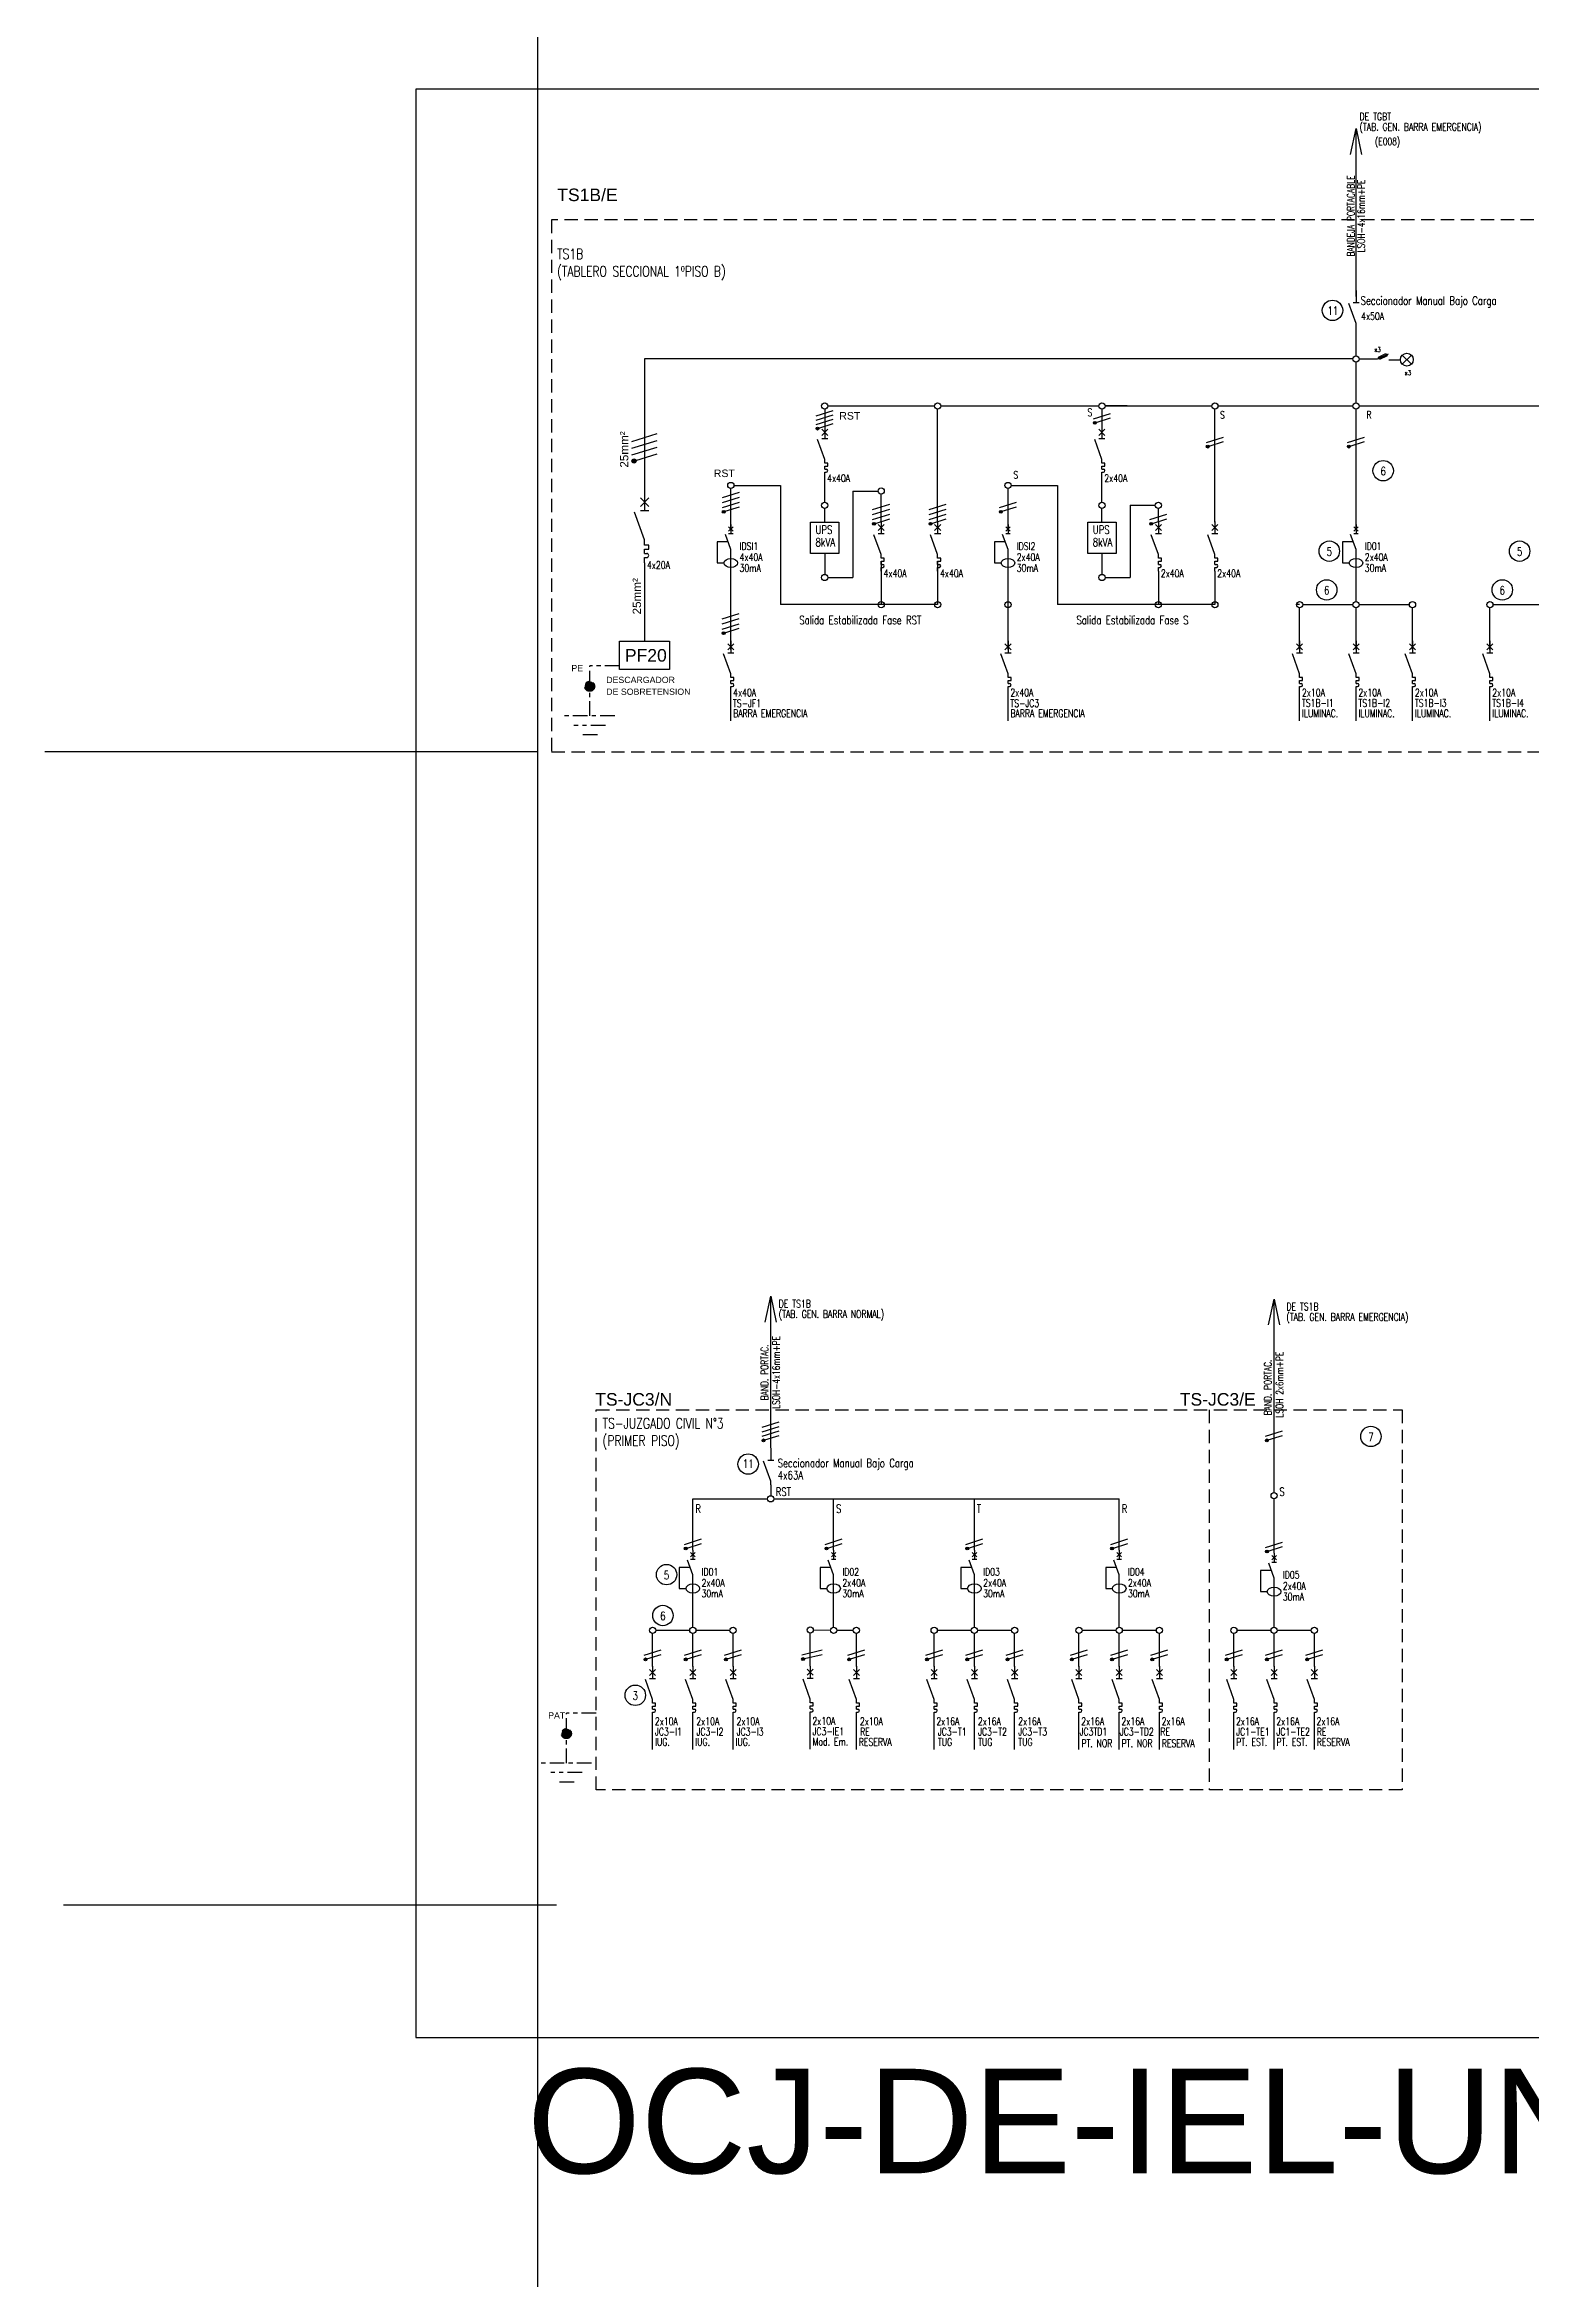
# Model space of a CAD drawing. Extents: x 3521 to 3783, y 1252 to 1654.
# Drawn here: x 3678.5 to 3714, y 1438.9 to 1492.3 of the extents above; entities that cross this region are included whole.
import ezdxf
from ezdxf.enums import TextEntityAlignment as Align

# ---------------------------------------------------------------- set-up
doc = ezdxf.new("R2010")
doc.units = 0
doc.linetypes.add('OCJ-ESQUEMAS UNIFILARES-CORREGIDOS IDO-REV.br$0$DASHED', pattern=[19.05, 12.7, -6.35])
doc.linetypes.add('OCJ-ESQUEMAS UNIFILARES-CORREGIDOS IDO-REV.br$0$EJE_5', pattern=[7.1, 5, -1, 0.1, -1])
for name, color, linetype in [('OCJ-ESQUEMAS UNIFILARES-CORREGIDOS IDO-REV.br$0$00-IE', 1, 'Continuous'), ('OCJ-ESQUEMAS UNIFILARES-CORREGIDOS IDO-REV.br$0$00-IE-CABLES', 10, 'Continuous'), ('OCJ-ESQUEMAS UNIFILARES-CORREGIDOS IDO-REV.br$0$01-ELE-APARATOS', 170, 'Continuous'), ('OCJ-ESQUEMAS UNIFILARES-CORREGIDOS IDO-REV.br$0$CABLES', 10, 'Continuous'), ('OCJ-ESQUEMAS UNIFILARES-CORREGIDOS IDO-REV.br$0$ELECTRIC', 4, 'Continuous'), ('OCJ-ESQUEMAS UNIFILARES-CORREGIDOS IDO-REV.br$0$NOMBRE DE PLANOS', 6, 'Continuous'), ('OCJ-ESQUEMAS UNIFILARES-CORREGIDOS IDO-REV.br$0$PAT', 80, 'Continuous'), ('OCJ-ESQUEMAS UNIFILARES-CORREGIDOS IDO-REV.br$0$TEXTO', 7, 'Continuous'), ('OCJ-ESQUEMAS UNIFILARES-CORREGIDOS IDO-REV.br$0$Textos', 4, 'Continuous')]:
    doc.layers.add(name, color=color, linetype=linetype)
doc.styles.add('OCJ-ESQUEMAS UNIFILARES-CORREGIDOS IDO-REV.br$0$ARIAL', font='arial.ttf', dxfattribs={"height": 0.2})
doc.styles.add('OCJ-ESQUEMAS UNIFILARES-CORREGIDOS IDO-REV.br$0$COTAS', font='sanss___.ttf', dxfattribs={"width": 0.7})
doc.styles.add('OCJ-ESQUEMAS UNIFILARES-CORREGIDOS IDO-REV.br$0$Electricidad', font='ROMANS.SHX', dxfattribs={"width": 0.75, "height": 0.175})
doc.styles.add('OCJ-ESQUEMAS UNIFILARES-CORREGIDOS IDO-REV.br$0$Standard', font='arial.ttf')

# ---------------------------------------------------------------- blocks, each defined once
blk = doc.blocks.new('OCJ-ESQUEMAS UNIFILARES-CORREGIDOS IDO-REV.br$0$Unif-Interruptor-Term')
for p, q in [((0, -1.013), (0.045, -1.013)), ((0, -1.103), (0.045, -1.103))]:
    blk.add_line(p, q)
for points in [[(-0.09, 0.177), (0.09, -0.003)], [(-0.09, -0.003), (0.09, 0.177)], [(0, 0.267), (0, -0.093)], [(0, -0.72), (-0.215, -0.128)], [(-0.09, -0.093), (0.09, -0.093)], [(0, -0.833), (0, -0.72)], [(0, -0.923), (0.09, -0.923), (0.09, -0.833), (0, -0.833)], [(0, -1.013), (0, -0.923)], [(0, -1.215), (0, -1.103)]]:
    blk.add_lwpolyline(points)
blk.add_arc((0.045, -1.058), 0.045, 270, 90)
blk = doc.blocks.new('OCJ-ESQUEMAS UNIFILARES-CORREGIDOS IDO-REV.br$0$Unif-Interruptor-Dif')
for points in [[(-0.068, 0.11), (0.068, -0.025)], [(-0.068, -0.025), (0.068, 0.11)], [(0, 0.177), (0, -0.093)], [(-0.081, -0.343), (-0.405, -0.343), (-0.405, -0.97), (-0.202, -0.97)], [(0, -0.565), (-0.162, -0.121)], [(-0.068, -0.093), (0.068, -0.093)], [(0, -1.308), (0, -0.565)]]:
    blk.add_lwpolyline(points)
blk.add_ellipse((0, -0.97), major_axis=(0.203, 0), ratio=0.670814)
blk = doc.blocks.new('OCJ-ESQUEMAS UNIFILARES-CORREGIDOS IDO-REV.br$0$A$C7AFF483F')
for points in [[(0, 0.09), (-0.172, 0.564)], [(-0.072, 0.592), (0.072, 0.592)], [(0, 0.88), (0, 0.592)], [(0, 0), (0, 0.09)]]:
    blk.add_lwpolyline(points)
blk = doc.blocks.new('OCJ-ESQUEMAS UNIFILARES-CORREGIDOS IDO-REV.br$0$ITM')
at = {"layer": 'OCJ-ESQUEMAS UNIFILARES-CORREGIDOS IDO-REV.br$0$01-ELE-APARATOS'}
for p, q in [((0, 0.225), (0.05, 0.225)), ((0, 0.125), (0.05, 0.125))]:
    blk.add_line(p, q, dxfattribs=at)
for points in [[(0, 1.65), (0, 1.25)], [(0, 0.55), (-0.239, 1.208)], [(-0.1, 1.55), (0.1, 1.35)], [(-0.1, 1.35), (0.1, 1.55)], [(-0.1, 1.25), (0.1, 1.25)], [(0, 0.425), (0, 0.55)], [(0, 0.325), (0.1, 0.325), (0.1, 0.425), (0, 0.425)], [(0, 0.225), (0, 0.325)], [(0, 0), (0, 0.125)]]:
    blk.add_lwpolyline(points, dxfattribs=at)
blk.add_arc((0.05, 0.175), 0.05, 270, 90, dxfattribs=at)

msp = doc.modelspace()

# ---------------------------------------------------------------- hatches: boundary and pattern name
at = {"layer": 'OCJ-ESQUEMAS UNIFILARES-CORREGIDOS IDO-REV.br$0$00-IE-CABLES'}
for points in [[(3696.906, 1483.141, 1), (3696.961, 1483.18, 1)], [(3703.534, 1483.277, 1), (3703.589, 1483.317, 1)], [(3706.234, 1482.709, 1), (3706.289, 1482.749, 1)], [(3709.609, 1482.709, 1), (3709.664, 1482.749, 1)], [(3694.662, 1481.152, 1), (3694.716, 1481.192, 1)], [(3698.256, 1480.865, 1), (3698.311, 1480.905, 1)], [(3699.606, 1480.865, 1), (3699.661, 1480.905, 1)], [(3701.288, 1481.152, 1), (3701.343, 1481.192, 1)], [(3704.884, 1480.865, 1), (3704.939, 1480.905, 1)], [(3694.661, 1478.249, 1), (3694.715, 1478.289, 1)], [(3695.614, 1458.952, 1), (3695.669, 1458.992, 1)], [(3707.649, 1458.952, 1), (3707.703, 1458.992, 1)], [(3693.754, 1456.368, 1), (3693.808, 1456.408, 1)], [(3697.119, 1456.368, 1), (3697.174, 1456.408, 1)], [(3700.485, 1456.368, 1), (3700.54, 1456.408, 1)], [(3703.947, 1456.368, 1), (3704.002, 1456.408, 1)], [(3707.65, 1456.294, 1), (3707.705, 1456.334, 1)], [(3692.792, 1453.716, 1), (3692.846, 1453.756, 1)], [(3693.754, 1453.716, 1), (3693.808, 1453.756, 1)], [(3694.715, 1453.716, 1), (3694.77, 1453.756, 1)], [(3696.56, 1453.723, 1), (3696.614, 1453.763, 1)], [(3697.664, 1453.716, 1), (3697.718, 1453.756, 1)], [(3699.524, 1453.716, 1), (3699.578, 1453.756, 1)], [(3700.485, 1453.716, 1), (3700.54, 1453.756, 1)], [(3701.447, 1453.716, 1), (3701.502, 1453.756, 1)], [(3702.986, 1453.716, 1), (3703.04, 1453.756, 1)], [(3703.947, 1453.716, 1), (3704.002, 1453.756, 1)], [(3704.909, 1453.716, 1), (3704.964, 1453.756, 1)], [(3706.689, 1453.716, 1), (3706.743, 1453.756, 1)], [(3707.65, 1453.716, 1), (3707.705, 1453.756, 1)], [(3708.612, 1453.716, 1), (3708.667, 1453.756, 1)]]:
    msp.add_hatch(color=256, dxfattribs=at).paths.add_polyline_path(points)
at = {"layer": 'OCJ-ESQUEMAS UNIFILARES-CORREGIDOS IDO-REV.br$0$CABLES'}
msp.add_hatch(color=256, dxfattribs=at).paths.add_polyline_path([(3692.584, 1482.413, 1), (3692.503, 1482.354, 1)])
at = {"layer": 'OCJ-ESQUEMAS UNIFILARES-CORREGIDOS IDO-REV.br$0$PAT', "linetype": 'OCJ-ESQUEMAS UNIFILARES-CORREGIDOS IDO-REV.br$0$EJE_5', "ltscale": 0.07}
h = msp.add_hatch(color=256, dxfattribs=at)
h.paths.add_polyline_path([(3691.365, 1476.999), (3691.605, 1476.999, 1)])
h.paths.add_polyline_path([(3691.605, 1476.999), (3691.485, 1476.999), (3691.485, 1476.879, 0.414214)])
h.paths.add_polyline_path([(3691.485, 1476.999), (3691.365, 1476.999, 0.414214), (3691.485, 1476.879)])
h = msp.add_hatch(color=256, dxfattribs=at)
h.paths.add_polyline_path([(3690.809, 1451.961), (3691.049, 1451.961, 1)])
h.paths.add_polyline_path([(3691.049, 1451.961), (3690.929, 1451.961), (3690.929, 1451.841, 0.414214)])
h.paths.add_polyline_path([(3690.929, 1451.961), (3690.809, 1451.961, 0.414214), (3690.929, 1451.841)])

# ---------------------------------------------------------------- linework, layer by layer
at = {"layer": 'OCJ-ESQUEMAS UNIFILARES-CORREGIDOS IDO-REV.br$0$00-IE'}
for p, q in [((3692.798, 1484.824), (3692.798, 1481.601)), ((3709.734, 1484.824), (3692.798, 1484.824)), ((3692.798, 1479.951), (3692.798, 1478.08))]:
    msp.add_line(p, q, dxfattribs=at)
for points in [[(3709.882, 1484.824), (3710.318, 1484.824), (3710.587, 1484.949)], [(3710.59, 1484.803), (3710.867, 1484.803)]]:
    msp.add_lwpolyline(points, dxfattribs=at)
msp.add_lwpolyline([(3710.342, 1484.871), (3710.523, 1484.954), (3710.55, 1484.896), (3710.369, 1484.813)], close=True, dxfattribs=at)
at = {"layer": 'OCJ-ESQUEMAS UNIFILARES-CORREGIDOS IDO-REV.br$0$00-IE-CABLES'}
for p, q in [((3690.241, 1635.151), (3690.241, 1419.418)), ((3709.808, 1486.321), (3709.808, 1490.333)), ((3709.808, 1484.899), (3709.808, 1485.584)), ((3709.808, 1483.776), (3709.808, 1484.75)), ((3697.105, 1483.627), (3697.105, 1483.001)), ((3697.179, 1483.701), (3699.731, 1483.701)), ((3697.18, 1483.701), (3699.731, 1483.701)), ((3699.805, 1480.925), (3699.805, 1483.627)), ((3699.879, 1483.701), (3703.659, 1483.701)), ((3699.879, 1483.701), (3703.659, 1483.701)), ((3703.733, 1483.627), (3703.733, 1483.001)), ((3703.807, 1483.701), (3705.009, 1483.701)), ((3704.334, 1483.701), (3703.807, 1483.701)), ((3703.952, 1483.701), (3706.359, 1483.701)), ((3706.433, 1480.925), (3706.433, 1483.627)), ((3706.507, 1483.701), (3709.734, 1483.701)), ((3709.808, 1480.789), (3709.808, 1483.627)), ((3709.808, 1481.801), (3709.808, 1483.627)), ((3709.882, 1483.701), (3714.284, 1483.701)), ((3697.105, 1481.4), (3697.105, 1482.102)), ((3703.733, 1481.4), (3703.733, 1482.102)), ((3694.86, 1480.725), (3694.86, 1481.727)), ((3694.934, 1481.801), (3696.045, 1481.801)), ((3696.045, 1481.801), (3696.045, 1478.951)), ((3697.78, 1481.668), (3698.381, 1481.668)), ((3697.78, 1481.668), (3697.78, 1479.6)), ((3698.455, 1480.925), (3698.455, 1481.594)), ((3701.487, 1480.725), (3701.487, 1481.727)), ((3701.561, 1481.801), (3702.673, 1481.801)), ((3702.673, 1481.801), (3702.673, 1478.951)), ((3697.105, 1480.925), (3697.105, 1481.252)), ((3703.733, 1480.925), (3703.733, 1481.252)), ((3704.408, 1481.326), (3705.009, 1481.326)), ((3704.408, 1481.326), (3704.408, 1479.6)), ((3705.083, 1480.925), (3705.083, 1481.252)), ((3705.083, 1480.925), (3705.083, 1480.789)), ((3706.433, 1480.925), (3706.433, 1480.789)), ((3697.105, 1480.175), (3697.105, 1479.674)), ((3698.455, 1479.975), (3698.455, 1478.951)), ((3699.805, 1479.975), (3699.805, 1478.951)), ((3703.733, 1480.175), (3703.733, 1479.674)), ((3694.859, 1477.875), (3694.86, 1479.679)), ((3697.179, 1479.6), (3697.78, 1479.6)), ((3701.487, 1477.875), (3701.487, 1479.679)), ((3703.807, 1479.6), (3704.408, 1479.6)), ((3705.083, 1479.753), (3705.083, 1478.951)), ((3706.433, 1479.753), (3706.433, 1478.951)), ((3709.808, 1479.025), (3709.808, 1479.753)), ((3699.805, 1478.951), (3696.045, 1478.951)), ((3698.455, 1478.951), (3698.381, 1478.951)), ((3699.805, 1478.951), (3699.731, 1478.951)), ((3699.805, 1478.951), (3699.731, 1478.951)), ((3706.433, 1478.951), (3702.673, 1478.951)), ((3705.083, 1478.951), (3705.009, 1478.951)), ((3706.433, 1478.951), (3706.359, 1478.951)), ((3706.433, 1478.951), (3706.359, 1478.951)), ((3708.458, 1478.951), (3708.384, 1478.951)), ((3708.458, 1477.875), (3708.458, 1478.877)), ((3708.532, 1478.951), (3709.734, 1478.951)), ((3709.808, 1477.875), (3709.808, 1478.877)), ((3709.882, 1478.951), (3711.084, 1478.951)), ((3711.158, 1477.875), (3711.158, 1478.877)), ((3713.008, 1477.875), (3713.008, 1478.877)), ((3713.082, 1478.951), (3714.284, 1478.951)), ((3694.859, 1476.174), (3694.859, 1476.976)), ((3701.487, 1476.174), (3701.487, 1476.976)), ((3708.458, 1476.174), (3708.458, 1476.976)), ((3709.808, 1476.174), (3709.808, 1476.976)), ((3711.158, 1476.174), (3711.158, 1476.976)), ((3713.008, 1476.174), (3713.008, 1476.976)), ((3690.241, 1475.431), (3678.455, 1475.431)), ((3695.813, 1458.79), (3695.813, 1462.419)), ((3707.849, 1457.723), (3707.849, 1462.35)), ((3695.813, 1457.909), (3695.813, 1457.648)), ((3693.952, 1456.348), (3693.952, 1457.574)), ((3693.952, 1457.574), (3695.739, 1457.574)), ((3695.887, 1457.574), (3704.146, 1457.574)), ((3697.318, 1456.348), (3697.318, 1457.574)), ((3700.684, 1456.348), (3700.684, 1457.574)), ((3704.146, 1456.348), (3704.146, 1457.574)), ((3707.849, 1456.274), (3707.849, 1457.574)), ((3693.952, 1454.506), (3693.952, 1455.307)), ((3697.318, 1454.506), (3697.318, 1455.307)), ((3700.684, 1454.506), (3700.684, 1455.307)), ((3704.146, 1454.506), (3704.146, 1455.307)), ((3707.849, 1454.506), (3707.849, 1455.233)), ((3692.99, 1453.569), (3692.99, 1454.357)), ((3693.065, 1454.431), (3693.878, 1454.431)), ((3693.952, 1453.569), (3693.952, 1454.357)), ((3694.026, 1454.431), (3694.84, 1454.431)), ((3694.914, 1453.569), (3694.914, 1454.357)), ((3696.758, 1453.577), (3696.758, 1454.364)), ((3696.832, 1454.439), (3697.244, 1454.431)), ((3697.392, 1454.431), (3697.788, 1454.431)), ((3697.862, 1453.569), (3697.862, 1454.357)), ((3699.722, 1453.569), (3699.722, 1454.357)), ((3699.796, 1454.431), (3700.61, 1454.431)), ((3700.684, 1453.569), (3700.684, 1454.357)), ((3700.758, 1454.431), (3701.572, 1454.431)), ((3701.646, 1453.569), (3701.646, 1454.357)), ((3703.184, 1453.569), (3703.184, 1454.357)), ((3703.258, 1454.431), (3704.072, 1454.431)), ((3704.146, 1453.569), (3704.146, 1454.357)), ((3704.22, 1454.431), (3705.034, 1454.431)), ((3705.108, 1453.569), (3705.108, 1454.357)), ((3706.887, 1453.569), (3706.887, 1454.357)), ((3706.961, 1454.431), (3707.775, 1454.431)), ((3707.849, 1453.569), (3707.849, 1454.357)), ((3707.923, 1454.431), (3708.737, 1454.431)), ((3708.811, 1453.569), (3708.811, 1454.357)), ((3692.99, 1451.581), (3692.99, 1452.383)), ((3693.952, 1451.581), (3693.952, 1452.383)), ((3694.914, 1451.581), (3694.914, 1452.383)), ((3696.758, 1451.589), (3696.758, 1452.39)), ((3697.862, 1451.581), (3697.862, 1452.383)), ((3699.722, 1451.581), (3699.722, 1452.383)), ((3700.684, 1451.581), (3700.684, 1452.383)), ((3701.646, 1451.581), (3701.646, 1452.383)), ((3703.184, 1451.581), (3703.184, 1452.383)), ((3704.146, 1451.581), (3704.146, 1452.383)), ((3705.108, 1451.581), (3705.108, 1452.383)), ((3706.887, 1451.581), (3706.887, 1452.383)), ((3707.849, 1451.581), (3707.849, 1452.383)), ((3708.811, 1451.581), (3708.811, 1452.383)), ((3690.695, 1447.857), (3678.908, 1447.857))]:
    msp.add_line(p, q, dxfattribs=at)
for points in [[(3709.677, 1489.715), (3709.808, 1490.333), (3709.938, 1489.715)], [(3696.901, 1483.466), (3697.308, 1483.594)], [(3696.901, 1483.358), (3697.308, 1483.486)], [(3696.901, 1483.258), (3697.308, 1483.387)], [(3696.966, 1483.171), (3697.308, 1483.279)], [(3703.529, 1483.395), (3703.936, 1483.524)], [(3703.594, 1483.307), (3703.936, 1483.416)], [(3706.229, 1482.827), (3706.636, 1482.956)], [(3706.294, 1482.739), (3706.636, 1482.848)], [(3709.604, 1482.827), (3710.011, 1482.956)], [(3709.669, 1482.739), (3710.011, 1482.848)], [(3694.657, 1481.514), (3695.064, 1481.643)], [(3694.657, 1481.392), (3695.064, 1481.521)], [(3694.657, 1481.27), (3695.064, 1481.399)], [(3694.721, 1481.182), (3695.064, 1481.291)], [(3698.251, 1481.227), (3698.658, 1481.356)], [(3698.251, 1481.105), (3698.658, 1481.234)], [(3698.251, 1480.983), (3698.658, 1481.112)], [(3698.316, 1480.895), (3698.658, 1481.004)], [(3699.601, 1481.227), (3700.008, 1481.356)], [(3699.601, 1481.105), (3700.008, 1481.234)], [(3699.601, 1480.983), (3700.008, 1481.112)], [(3699.666, 1480.895), (3700.008, 1481.004)], [(3701.284, 1481.27), (3701.691, 1481.399)], [(3701.348, 1481.182), (3701.691, 1481.291)], [(3704.879, 1480.983), (3705.286, 1481.112)], [(3704.944, 1480.895), (3705.286, 1481.004)], [(3694.656, 1478.611), (3695.063, 1478.74)], [(3694.656, 1478.489), (3695.063, 1478.618)], [(3694.656, 1478.367), (3695.063, 1478.496)], [(3694.72, 1478.279), (3695.063, 1478.388)], [(3695.682, 1461.801), (3695.813, 1462.419), (3695.944, 1461.801)], [(3707.718, 1461.732), (3707.849, 1462.35), (3707.98, 1461.732)], [(3695.61, 1459.286), (3696.017, 1459.414)], [(3695.61, 1459.178), (3696.017, 1459.306)], [(3695.61, 1459.07), (3696.017, 1459.198)], [(3695.674, 1458.982), (3696.017, 1459.09)], [(3707.644, 1459.07), (3708.051, 1459.198)], [(3707.708, 1458.982), (3708.051, 1459.09)], [(3693.749, 1456.486), (3694.156, 1456.615)], [(3693.813, 1456.398), (3694.156, 1456.507)], [(3697.115, 1456.486), (3697.522, 1456.615)], [(3697.179, 1456.398), (3697.522, 1456.507)], [(3700.481, 1456.486), (3700.888, 1456.615)], [(3700.545, 1456.398), (3700.888, 1456.507)], [(3703.943, 1456.486), (3704.35, 1456.615)], [(3704.007, 1456.398), (3704.35, 1456.507)], [(3707.645, 1456.412), (3708.052, 1456.541)], [(3707.71, 1456.324), (3708.052, 1456.433)], [(3692.787, 1453.834), (3693.194, 1453.963)], [(3692.851, 1453.746), (3693.194, 1453.855)], [(3693.749, 1453.834), (3694.156, 1453.963)], [(3693.813, 1453.746), (3694.156, 1453.855)], [(3694.71, 1453.834), (3695.117, 1453.963)], [(3694.775, 1453.746), (3695.117, 1453.855)], [(3696.555, 1453.841), (3697.041, 1453.963)], [(3696.619, 1453.753), (3697.041, 1453.855)], [(3697.659, 1453.834), (3698.066, 1453.963)], [(3697.723, 1453.746), (3698.066, 1453.855)], [(3699.519, 1453.834), (3699.926, 1453.963)], [(3699.583, 1453.746), (3699.926, 1453.855)], [(3700.481, 1453.834), (3700.888, 1453.963)], [(3700.545, 1453.746), (3700.888, 1453.855)], [(3701.442, 1453.834), (3701.849, 1453.963)], [(3701.507, 1453.746), (3701.849, 1453.855)], [(3702.981, 1453.834), (3703.388, 1453.963)], [(3703.045, 1453.746), (3703.388, 1453.855)], [(3703.943, 1453.834), (3704.35, 1453.963)], [(3704.007, 1453.746), (3704.35, 1453.855)], [(3704.904, 1453.834), (3705.311, 1453.963)], [(3704.969, 1453.746), (3705.311, 1453.855)], [(3706.684, 1453.834), (3707.091, 1453.963)], [(3706.748, 1453.746), (3707.091, 1453.855)], [(3707.645, 1453.834), (3708.052, 1453.963)], [(3707.71, 1453.746), (3708.052, 1453.855)], [(3708.607, 1453.834), (3709.014, 1453.963)], [(3708.671, 1453.746), (3709.014, 1453.855)]]:
    msp.add_lwpolyline(points, dxfattribs=at)
at = {"layer": 'OCJ-ESQUEMAS UNIFILARES-CORREGIDOS IDO-REV.br$0$00-IE-CABLES', "color": 3}
msp.add_lwpolyline([(3692.199, 1478.08), (3693.396, 1478.08), (3693.396, 1477.399), (3692.199, 1477.399)], close=True, dxfattribs=at)
at = {"layer": 'OCJ-ESQUEMAS UNIFILARES-CORREGIDOS IDO-REV.br$0$00-IE-CABLES'}
for centre, radius in [((3709.808, 1484.824), 0.0741), ((3697.105, 1483.701), 0.0741), ((3699.805, 1483.701), 0.0741), ((3703.733, 1483.701), 0.0741), ((3706.433, 1483.701), 0.0741), ((3709.808, 1483.701), 0.0741), ((3696.933, 1483.16), 0.0338), ((3703.561, 1483.297), 0.0338), ((3706.261, 1482.729), 0.0338), ((3709.636, 1482.729), 0.0338), ((3694.86, 1481.801), 0.0741), ((3698.455, 1481.668), 0.0741), ((3701.487, 1481.801), 0.0741), ((3694.689, 1481.172), 0.0338), ((3697.105, 1481.326), 0.0741), ((3698.283, 1480.885), 0.0338), ((3699.633, 1480.885), 0.0338), ((3701.316, 1481.172), 0.0338), ((3703.733, 1481.326), 0.0741), ((3704.911, 1480.885), 0.0338), ((3705.083, 1481.326), 0.0741), ((3697.105, 1479.6), 0.0741), ((3703.733, 1479.6), 0.0741), ((3698.455, 1478.951), 0.0741), ((3699.805, 1478.951), 0.0741), ((3699.805, 1478.951), 0.0741), ((3701.487, 1478.951), 0.0741), ((3705.083, 1478.951), 0.0741), ((3706.433, 1478.951), 0.0741), ((3706.433, 1478.951), 0.0741), ((3708.458, 1478.951), 0.0741), ((3709.808, 1478.951), 0.0741), ((3711.158, 1478.951), 0.0741), ((3713.008, 1478.951), 0.0741), ((3694.688, 1478.269), 0.0338), ((3695.642, 1458.972), 0.0338), ((3707.676, 1458.972), 0.0338), ((3695.813, 1457.574), 0.0741), ((3707.849, 1457.648), 0.0741), ((3693.781, 1456.388), 0.0338), ((3697.147, 1456.388), 0.0338), ((3700.513, 1456.388), 0.0338), ((3703.975, 1456.388), 0.0338), ((3707.678, 1456.314), 0.0338), ((3692.99, 1454.431), 0.0741), ((3693.952, 1454.431), 0.0741), ((3694.914, 1454.431), 0.0741), ((3696.758, 1454.439), 0.0741), ((3697.318, 1454.431), 0.0741), ((3697.862, 1454.431), 0.0741), ((3699.722, 1454.431), 0.0741), ((3700.684, 1454.431), 0.0741), ((3701.646, 1454.431), 0.0741), ((3703.184, 1454.431), 0.0741), ((3704.146, 1454.431), 0.0741), ((3705.108, 1454.431), 0.0741), ((3706.887, 1454.431), 0.0741), ((3707.849, 1454.431), 0.0741), ((3708.811, 1454.431), 0.0741), ((3692.819, 1453.736), 0.0338), ((3693.781, 1453.736), 0.0338), ((3694.743, 1453.736), 0.0338), ((3696.587, 1453.743), 0.0338), ((3697.691, 1453.736), 0.0338), ((3699.551, 1453.736), 0.0338), ((3700.513, 1453.736), 0.0338), ((3701.474, 1453.736), 0.0338), ((3703.013, 1453.736), 0.0338), ((3703.975, 1453.736), 0.0338), ((3704.936, 1453.736), 0.0338), ((3706.716, 1453.736), 0.0338), ((3707.678, 1453.736), 0.0338), ((3708.639, 1453.736), 0.0338)]:
    msp.add_circle(centre, radius, dxfattribs=at)
at = {"layer": 'OCJ-ESQUEMAS UNIFILARES-CORREGIDOS IDO-REV.br$0$01-ELE-APARATOS'}
for p, q in [((3711.132, 1484.7), (3710.914, 1484.918)), ((3710.914, 1484.7), (3711.132, 1484.918))]:
    msp.add_line(p, q, dxfattribs=at)
for points in [[(3697.442, 1480.175), (3696.767, 1480.175), (3696.767, 1480.925), (3697.442, 1480.925)], [(3704.07, 1480.175), (3703.395, 1480.175), (3703.395, 1480.925), (3704.07, 1480.925)]]:
    msp.add_lwpolyline(points, close=True, dxfattribs=at)
msp.add_circle((3711.023, 1484.809), 0.154, dxfattribs=at)
at = {"layer": 'OCJ-ESQUEMAS UNIFILARES-CORREGIDOS IDO-REV.br$0$CABLES'}
for points in [[(3692.496, 1482.849), (3693.099, 1483.039)], [(3692.496, 1482.689), (3693.099, 1482.879)], [(3692.496, 1482.529), (3693.099, 1482.719)], [(3692.592, 1482.399), (3693.099, 1482.559)]]:
    msp.add_lwpolyline(points, dxfattribs=at)
msp.add_circle((3692.544, 1482.384), 0.05, dxfattribs=at)
at = {"layer": 'OCJ-ESQUEMAS UNIFILARES-CORREGIDOS IDO-REV.br$0$ELECTRIC', "linetype": 'OCJ-ESQUEMAS UNIFILARES-CORREGIDOS IDO-REV.br$0$DASHED', "ltscale": 0.025}
for points in [[(3690.575, 1475.431), (3751.685, 1475.431), (3751.685, 1488.15), (3690.575, 1488.15)], [(3691.643, 1459.7), (3710.912, 1459.7), (3710.912, 1450.615), (3691.643, 1450.615)]]:
    msp.add_lwpolyline(points, close=True, dxfattribs=at)
msp.add_lwpolyline([(3706.298, 1459.7), (3706.298, 1450.615)], dxfattribs=at)
at = {"layer": 'OCJ-ESQUEMAS UNIFILARES-CORREGIDOS IDO-REV.br$0$NOMBRE DE PLANOS'}
msp.add_lwpolyline([(3687.332, 1444.694), (3760.474, 1444.694), (3760.474, 1491.271), (3687.332, 1491.271)], close=True, dxfattribs=at)
at = {"layer": 'OCJ-ESQUEMAS UNIFILARES-CORREGIDOS IDO-REV.br$0$PAT', "linetype": 'OCJ-ESQUEMAS UNIFILARES-CORREGIDOS IDO-REV.br$0$EJE_5', "ltscale": 0.07}
for p, q in [((3692.199, 1477.485), (3691.485, 1477.485)), ((3691.485, 1477.015), (3691.485, 1477.485)), ((3691.485, 1476.29), (3691.485, 1476.999)), ((3692.085, 1476.29), (3690.885, 1476.29)), ((3691.86, 1476.065), (3691.11, 1476.065)), ((3691.672, 1475.84), (3691.297, 1475.84)), ((3691.643, 1452.448), (3690.929, 1452.448)), ((3690.929, 1451.978), (3690.929, 1452.448)), ((3690.929, 1451.253), (3690.929, 1451.961)), ((3691.529, 1451.253), (3690.329, 1451.253)), ((3691.304, 1451.028), (3690.554, 1451.028)), ((3691.116, 1450.803), (3690.741, 1450.803))]:
    msp.add_line(p, q, dxfattribs=at)
for centre in [(3691.485, 1476.999), (3691.485, 1476.999), (3690.929, 1451.961), (3690.929, 1451.961)]:
    msp.add_circle(centre, 0.12, dxfattribs=at)
at = {"layer": 'OCJ-ESQUEMAS UNIFILARES-CORREGIDOS IDO-REV.br$0$TEXTO'}
for centre in [(3709.245, 1485.986), (3710.456, 1482.154), (3709.169, 1480.23), (3713.719, 1480.23), (3709.106, 1479.304), (3713.305, 1479.304), (3710.164, 1459.065), (3695.275, 1458.405), (3693.324, 1455.761), (3693.236, 1454.785), (3692.576, 1452.877)]:
    msp.add_circle(centre, 0.244, dxfattribs=at)

# ---------------------------------------------------------------- block references
at = {"layer": 'OCJ-ESQUEMAS UNIFILARES-CORREGIDOS IDO-REV.br$0$01-ELE-APARATOS'}
for name, p in [('OCJ-ESQUEMAS UNIFILARES-CORREGIDOS IDO-REV.br$0$A$C7AFF483F', (3709.808, 1485.584)), ('OCJ-ESQUEMAS UNIFILARES-CORREGIDOS IDO-REV.br$0$ITM', (3692.798, 1479.951)), ('OCJ-ESQUEMAS UNIFILARES-CORREGIDOS IDO-REV.br$0$A$C7AFF483F', (3695.813, 1457.909))]:
    msp.add_blockref(name, p, dxfattribs=at)
at = {"layer": 'OCJ-ESQUEMAS UNIFILARES-CORREGIDOS IDO-REV.br$0$01-ELE-APARATOS', "xscale": 0.7999999999999546, "yscale": 0.7999999999999546, "zscale": 0.7999999999999546}
for name, p in [('OCJ-ESQUEMAS UNIFILARES-CORREGIDOS IDO-REV.br$0$Unif-Interruptor-Term', (3697.105, 1483.001)), ('OCJ-ESQUEMAS UNIFILARES-CORREGIDOS IDO-REV.br$0$Unif-Interruptor-Term', (3703.733, 1483.001)), ('OCJ-ESQUEMAS UNIFILARES-CORREGIDOS IDO-REV.br$0$Unif-Interruptor-Term', (3698.455, 1480.725)), ('OCJ-ESQUEMAS UNIFILARES-CORREGIDOS IDO-REV.br$0$Unif-Interruptor-Term', (3699.805, 1480.725)), ('OCJ-ESQUEMAS UNIFILARES-CORREGIDOS IDO-REV.br$0$Unif-Interruptor-Term', (3705.083, 1480.725)), ('OCJ-ESQUEMAS UNIFILARES-CORREGIDOS IDO-REV.br$0$Unif-Interruptor-Term', (3706.433, 1480.725)), ('OCJ-ESQUEMAS UNIFILARES-CORREGIDOS IDO-REV.br$0$Unif-Interruptor-Dif', (3694.86, 1480.725)), ('OCJ-ESQUEMAS UNIFILARES-CORREGIDOS IDO-REV.br$0$Unif-Interruptor-Dif', (3701.487, 1480.725)), ('OCJ-ESQUEMAS UNIFILARES-CORREGIDOS IDO-REV.br$0$Unif-Interruptor-Dif', (3709.808, 1480.725)), ('OCJ-ESQUEMAS UNIFILARES-CORREGIDOS IDO-REV.br$0$Unif-Interruptor-Term', (3694.859, 1477.875)), ('OCJ-ESQUEMAS UNIFILARES-CORREGIDOS IDO-REV.br$0$Unif-Interruptor-Term', (3701.487, 1477.875)), ('OCJ-ESQUEMAS UNIFILARES-CORREGIDOS IDO-REV.br$0$Unif-Interruptor-Term', (3708.458, 1477.875)), ('OCJ-ESQUEMAS UNIFILARES-CORREGIDOS IDO-REV.br$0$Unif-Interruptor-Term', (3709.808, 1477.875)), ('OCJ-ESQUEMAS UNIFILARES-CORREGIDOS IDO-REV.br$0$Unif-Interruptor-Term', (3711.158, 1477.875)), ('OCJ-ESQUEMAS UNIFILARES-CORREGIDOS IDO-REV.br$0$Unif-Interruptor-Term', (3713.008, 1477.875)), ('OCJ-ESQUEMAS UNIFILARES-CORREGIDOS IDO-REV.br$0$Unif-Interruptor-Dif', (3693.952, 1456.206)), ('OCJ-ESQUEMAS UNIFILARES-CORREGIDOS IDO-REV.br$0$Unif-Interruptor-Dif', (3697.318, 1456.206)), ('OCJ-ESQUEMAS UNIFILARES-CORREGIDOS IDO-REV.br$0$Unif-Interruptor-Dif', (3700.684, 1456.206)), ('OCJ-ESQUEMAS UNIFILARES-CORREGIDOS IDO-REV.br$0$Unif-Interruptor-Dif', (3704.146, 1456.206)), ('OCJ-ESQUEMAS UNIFILARES-CORREGIDOS IDO-REV.br$0$Unif-Interruptor-Dif', (3707.849, 1456.132)), ('OCJ-ESQUEMAS UNIFILARES-CORREGIDOS IDO-REV.br$0$Unif-Interruptor-Term', (3692.99, 1453.356)), ('OCJ-ESQUEMAS UNIFILARES-CORREGIDOS IDO-REV.br$0$Unif-Interruptor-Term', (3693.952, 1453.356)), ('OCJ-ESQUEMAS UNIFILARES-CORREGIDOS IDO-REV.br$0$Unif-Interruptor-Term', (3694.914, 1453.356)), ('OCJ-ESQUEMAS UNIFILARES-CORREGIDOS IDO-REV.br$0$Unif-Interruptor-Term', (3696.758, 1453.363)), ('OCJ-ESQUEMAS UNIFILARES-CORREGIDOS IDO-REV.br$0$Unif-Interruptor-Term', (3697.862, 1453.356)), ('OCJ-ESQUEMAS UNIFILARES-CORREGIDOS IDO-REV.br$0$Unif-Interruptor-Term', (3699.722, 1453.356)), ('OCJ-ESQUEMAS UNIFILARES-CORREGIDOS IDO-REV.br$0$Unif-Interruptor-Term', (3700.684, 1453.356)), ('OCJ-ESQUEMAS UNIFILARES-CORREGIDOS IDO-REV.br$0$Unif-Interruptor-Term', (3701.646, 1453.356)), ('OCJ-ESQUEMAS UNIFILARES-CORREGIDOS IDO-REV.br$0$Unif-Interruptor-Term', (3703.184, 1453.356)), ('OCJ-ESQUEMAS UNIFILARES-CORREGIDOS IDO-REV.br$0$Unif-Interruptor-Term', (3704.146, 1453.356)), ('OCJ-ESQUEMAS UNIFILARES-CORREGIDOS IDO-REV.br$0$Unif-Interruptor-Term', (3705.108, 1453.356)), ('OCJ-ESQUEMAS UNIFILARES-CORREGIDOS IDO-REV.br$0$Unif-Interruptor-Term', (3706.887, 1453.356)), ('OCJ-ESQUEMAS UNIFILARES-CORREGIDOS IDO-REV.br$0$Unif-Interruptor-Term', (3707.849, 1453.356)), ('OCJ-ESQUEMAS UNIFILARES-CORREGIDOS IDO-REV.br$0$Unif-Interruptor-Term', (3708.811, 1453.356))]:
    msp.add_blockref(name, p, dxfattribs=at)

# ---------------------------------------------------------------- texts
at = {"layer": 'OCJ-ESQUEMAS UNIFILARES-CORREGIDOS IDO-REV.br$0$NOMBRE DE PLANOS', "insert": (3689.99, 1443.949), "char_height": 2.5, "attachment_point": 1, "style": 'OCJ-ESQUEMAS UNIFILARES-CORREGIDOS IDO-REV.br$0$Standard'}
msp.add_mtext_dynamic_manual_height_columns('OCJ-DE-IEL-UNI-000-010', width=92.70233, gutter_width=12.5, heights=[0], dxfattribs=at)
at = {"layer": 'OCJ-ESQUEMAS UNIFILARES-CORREGIDOS IDO-REV.br$0$TEXTO', "style": 'OCJ-ESQUEMAS UNIFILARES-CORREGIDOS IDO-REV.br$0$Electricidad', "width": 0.75}
for s, height, p in [('DE TGBT', 0.18, (3709.892, 1490.53)), ('(TAB. GEN. BARRA EMERGENCIA)', 0.18, (3709.892, 1490.282)), ('TS1B', 0.25, (3690.71, 1487.211)), ('(TABLERO SECCIONAL 1ºPISO B)', 0.25, (3690.71, 1486.795)), ('Seccionador Manual Bajo Carga', 0.2, (3709.917, 1486.12)), ('11', 0.2, (3709.125, 1485.876)), ('4x50A', 0.18, (3709.93, 1485.758)), ('x3', 0.1118, (3710.244, 1484.992)), ('x3', 0.1118, (3710.972, 1484.437)), ('S', 0.18, (3703.386, 1483.458)), ('S', 0.18, (3706.556, 1483.398)), ('R', 0.18, (3710.057, 1483.399)), ('4x40A', 0.18, (3697.162, 1481.885)), ('S', 0.18, (3701.615, 1481.966)), ('2x40A', 0.18, (3703.79, 1481.885)), ('6', 0.2, (3710.392, 1482.044)), ('IDSI1', 0.18, (3695.069, 1480.259)), ('8kVA', 0.2, (3696.884, 1480.344)), ('UPS ', 0.2, (3696.884, 1480.641)), ('IDSI2', 0.18, (3701.696, 1480.259)), ('8kVA', 0.2, (3703.512, 1480.344)), ('UPS ', 0.2, (3703.512, 1480.641)), ('ID01', 0.18, (3710.017, 1480.259)), ('4x20A', 0.18, (3692.855, 1479.808)), ('4x40A', 0.18, (3695.069, 1479.995)), ('30mA', 0.18, (3695.069, 1479.738)), ('2x40A', 0.18, (3701.696, 1479.995)), ('30mA', 0.18, (3701.696, 1479.738)), ('5', 0.2, (3709.105, 1480.12)), ('2x40A', 0.18, (3710.017, 1479.995)), ('30mA', 0.18, (3710.017, 1479.738)), ('5', 0.2, (3713.655, 1480.12)), ('4x40A', 0.18, (3698.512, 1479.609)), ('4x40A', 0.18, (3699.862, 1479.609)), ('2x40A', 0.18, (3705.14, 1479.609)), ('2x40A', 0.18, (3706.49, 1479.609)), ('6', 0.2, (3709.042, 1479.194)), ('6', 0.2, (3713.241, 1479.194)), ('Salida Estabilizada Fase RST', 0.2, (3696.495, 1478.483)), ('Salida Estabilizada Fase S', 0.2, (3703.123, 1478.483)), ('TS-JF1', 0.18, (3694.912, 1476.502)), ('4x40A', 0.18, (3694.916, 1476.759)), ('TS-JC3', 0.18, (3701.544, 1476.504)), ('2x40A', 0.18, (3701.544, 1476.759)), ('TS1B-I1', 0.18, (3708.515, 1476.51)), ('2x10A', 0.18, (3708.515, 1476.759)), ('TS1B-I2', 0.18, (3709.865, 1476.51)), ('2x10A', 0.18, (3709.865, 1476.759)), ('TS1B-I3', 0.18, (3711.215, 1476.51)), ('2x10A', 0.18, (3711.215, 1476.759)), ('TS1B-I4', 0.18, (3713.065, 1476.51)), ('2x10A', 0.18, (3713.065, 1476.759)), ('BARRA EMERGENCIA', 0.18, (3694.916, 1476.262)), ('BARRA EMERGENCIA', 0.18, (3701.544, 1476.262)), ('ILUMINAC.', 0.18, (3708.515, 1476.262)), ('ILUMINAC.', 0.18, (3709.865, 1476.262)), ('ILUMINAC.', 0.18, (3711.215, 1476.262)), ('ILUMINAC.', 0.18, (3713.065, 1476.262)), ('DE TS1B', 0.18, (3696.004, 1462.149)), ('DE TS1B', 0.18, (3708.143, 1462.08)), ('(TAB. GEN. BARRA NORMAL)', 0.18, (3696.004, 1461.901)), ('(TAB. GEN. BARRA EMERGENCIA)', 0.18, (3708.143, 1461.831)), ('TS-JUZGADO CIVIL N°3', 0.25, (3691.795, 1459.255)), ('(PRIMER PISO)', 0.25, (3691.795, 1458.839)), ('7', 0.2, (3710.1, 1458.955)), ('11', 0.2, (3695.147, 1458.311)), ('Seccionador Manual Bajo Carga', 0.2, (3695.98, 1458.33)), ('4x63A', 0.2, (3695.98, 1458.039)), ('R', 0.2, (3694.01, 1457.237)), ('RST', 0.2, (3695.931, 1457.642)), ('S', 0.2, (3697.376, 1457.237)), ('T', 0.2, (3700.742, 1457.237)), ('R', 0.2, (3704.204, 1457.237)), ('S', 0.2, (3707.975, 1457.642)), ('5', 0.2, (3693.26, 1455.651)), ('ID01', 0.18, (3694.161, 1455.74)), ('ID02', 0.18, (3697.527, 1455.74)), ('ID03', 0.18, (3700.893, 1455.74)), ('ID04', 0.18, (3704.355, 1455.74)), ('ID05', 0.18, (3708.058, 1455.666)), ('2x40A', 0.18, (3694.161, 1455.475)), ('30mA', 0.18, (3694.161, 1455.219)), ('2x40A', 0.18, (3697.527, 1455.475)), ('30mA', 0.18, (3697.527, 1455.219)), ('2x40A', 0.18, (3700.893, 1455.475)), ('30mA', 0.18, (3700.893, 1455.219)), ('2x40A', 0.18, (3704.355, 1455.475)), ('30mA', 0.18, (3704.355, 1455.219)), ('2x40A', 0.18, (3708.058, 1455.401)), ('30mA', 0.18, (3708.058, 1455.144)), ('6', 0.2, (3693.172, 1454.675)), ('3', 0.2, (3692.512, 1452.767)), ('JC3-I1', 0.18, (3693.047, 1451.917)), ('2x10A', 0.18, (3693.043, 1452.166)), ('JC3-I2', 0.18, (3694.04, 1451.917)), ('2x10A', 0.18, (3694.035, 1452.166)), ('JC3-I3', 0.18, (3695.001, 1451.917)), ('2x10A', 0.18, (3694.997, 1452.166)), ('JC3-IE1', 0.18, (3696.815, 1451.924)), ('2x10A', 0.18, (3696.811, 1452.173)), ('2x10A', 0.18, (3697.946, 1452.166)), ('RE', 0.18, (3697.95, 1451.917)), ('2x16A', 0.18, (3699.775, 1452.166)), ('JC3-T1', 0.18, (3699.81, 1451.917)), ('JC3-T2', 0.18, (3700.772, 1451.917)), ('2x16A', 0.18, (3700.767, 1452.166)), ('JC3-T3', 0.18, (3701.733, 1451.917)), ('2x16A', 0.18, (3701.729, 1452.166)), ('JC3TD1', 0.18, (3703.199, 1451.917)), ('2x16A', 0.18, (3703.237, 1452.166)), ('JC3-TD2', 0.18, (3704.161, 1451.917)), ('2x16A', 0.18, (3704.199, 1452.166)), ('RE', 0.18, (3705.129, 1451.917)), ('2x16A', 0.18, (3705.161, 1452.166)), ('JC1-TE1', 0.18, (3706.944, 1451.917)), ('2x16A', 0.18, (3706.94, 1452.166)), ('JC1-TE2', 0.18, (3707.906, 1451.917)), ('2x16A', 0.18, (3707.902, 1452.166)), ('2x16A', 0.18, (3708.863, 1452.166)), ('RE', 0.18, (3708.868, 1451.917)), ('IUG.', 0.18, (3693.048, 1451.672)), ('IUG.', 0.18, (3694.009, 1451.672)), ('IUG.', 0.18, (3694.971, 1451.672)), ('Mod. Em.', 0.18, (3696.815, 1451.679)), ('RESERVA', 0.18, (3697.919, 1451.672)), ('TUG', 0.18, (3699.81, 1451.669)), ('TUG', 0.18, (3700.772, 1451.669)), ('TUG', 0.18, (3701.733, 1451.669)), ('PT. NOR', 0.18, (3703.241, 1451.64)), ('PT. NOR', 0.18, (3704.203, 1451.64)), ('RESERVA', 0.18, (3705.165, 1451.64)), ('PT. EST.', 0.18, (3706.944, 1451.669)), ('PT. EST.', 0.18, (3707.906, 1451.669)), ('RESERVA', 0.18, (3708.868, 1451.669))]:
    msp.add_text(s, height=height, dxfattribs=at).set_placement(p)
msp.add_text('(E008)', height=0.175, dxfattribs=at).set_placement((3710.562, 1489.937), align=Align.CENTER)
at = {"layer": 'OCJ-ESQUEMAS UNIFILARES-CORREGIDOS IDO-REV.br$0$TEXTO'}
for s, height, style, p in [('TS1B/E', 0.3, 'OCJ-ESQUEMAS UNIFILARES-CORREGIDOS IDO-REV.br$0$ARIAL', (3690.71, 1488.598)), ('RST', 0.18, 'OCJ-ESQUEMAS UNIFILARES-CORREGIDOS IDO-REV.br$0$Standard', (3697.453, 1483.376)), ('RST', 0.18, 'OCJ-ESQUEMAS UNIFILARES-CORREGIDOS IDO-REV.br$0$Standard', (3694.453, 1482.001)), ('PE', 0.15, 'OCJ-ESQUEMAS UNIFILARES-CORREGIDOS IDO-REV.br$0$ARIAL', (3691.049, 1477.358)), ('DESCARGADOR ', 0.15, 'OCJ-ESQUEMAS UNIFILARES-CORREGIDOS IDO-REV.br$0$ARIAL', (3691.882, 1477.077)), ('DE SOBRETENSION', 0.15, 'OCJ-ESQUEMAS UNIFILARES-CORREGIDOS IDO-REV.br$0$ARIAL', (3691.882, 1476.795)), ('TS-JC3/N', 0.3, 'OCJ-ESQUEMAS UNIFILARES-CORREGIDOS IDO-REV.br$0$ARIAL', (3691.618, 1459.802)), ('TS-JC3/E', 0.3, 'OCJ-ESQUEMAS UNIFILARES-CORREGIDOS IDO-REV.br$0$ARIAL', (3705.594, 1459.802)), ('PAT', 0.15, 'OCJ-ESQUEMAS UNIFILARES-CORREGIDOS IDO-REV.br$0$ARIAL', (3690.493, 1452.321))]:
    msp.add_text(s, height=height, dxfattribs=dict(at, style=style)).set_placement(p)
at = {"layer": 'OCJ-ESQUEMAS UNIFILARES-CORREGIDOS IDO-REV.br$0$TEXTO', "style": 'OCJ-ESQUEMAS UNIFILARES-CORREGIDOS IDO-REV.br$0$Electricidad', "width": 0.75}
for s, p in [('BANDEJA PORTACABLE', (3709.769, 1488.242)), ('LSOH-4x16mm+PE', (3710.019, 1488.242)), ('BAND. PORTAC.', (3695.755, 1460.596)), ('LSOH-4x16mm+PE', (3696.032, 1460.596)), ('BAND. PORTAC.', (3707.784, 1460.236)), ('LSOH 2x6mm+PE', (3708.068, 1460.302))]:
    msp.add_text(s, height=0.175, rotation=90, dxfattribs=at).set_placement(p, align=Align.CENTER)
at = {"layer": 'OCJ-ESQUEMAS UNIFILARES-CORREGIDOS IDO-REV.br$0$TEXTO', "style": 'OCJ-ESQUEMAS UNIFILARES-CORREGIDOS IDO-REV.br$0$ARIAL'}
for p in [(3692.41, 1482.661), (3692.713, 1479.151)]:
    msp.add_text('25mm²', height=0.2, rotation=90, dxfattribs=at).set_placement(p, align=Align.CENTER)
at = {"layer": 'OCJ-ESQUEMAS UNIFILARES-CORREGIDOS IDO-REV.br$0$Textos', "style": 'OCJ-ESQUEMAS UNIFILARES-CORREGIDOS IDO-REV.br$0$COTAS'}
msp.add_text('PF20', height=0.3, dxfattribs=at).set_placement((3692.327, 1477.59))

doc.saveas('drawing.dxf')
